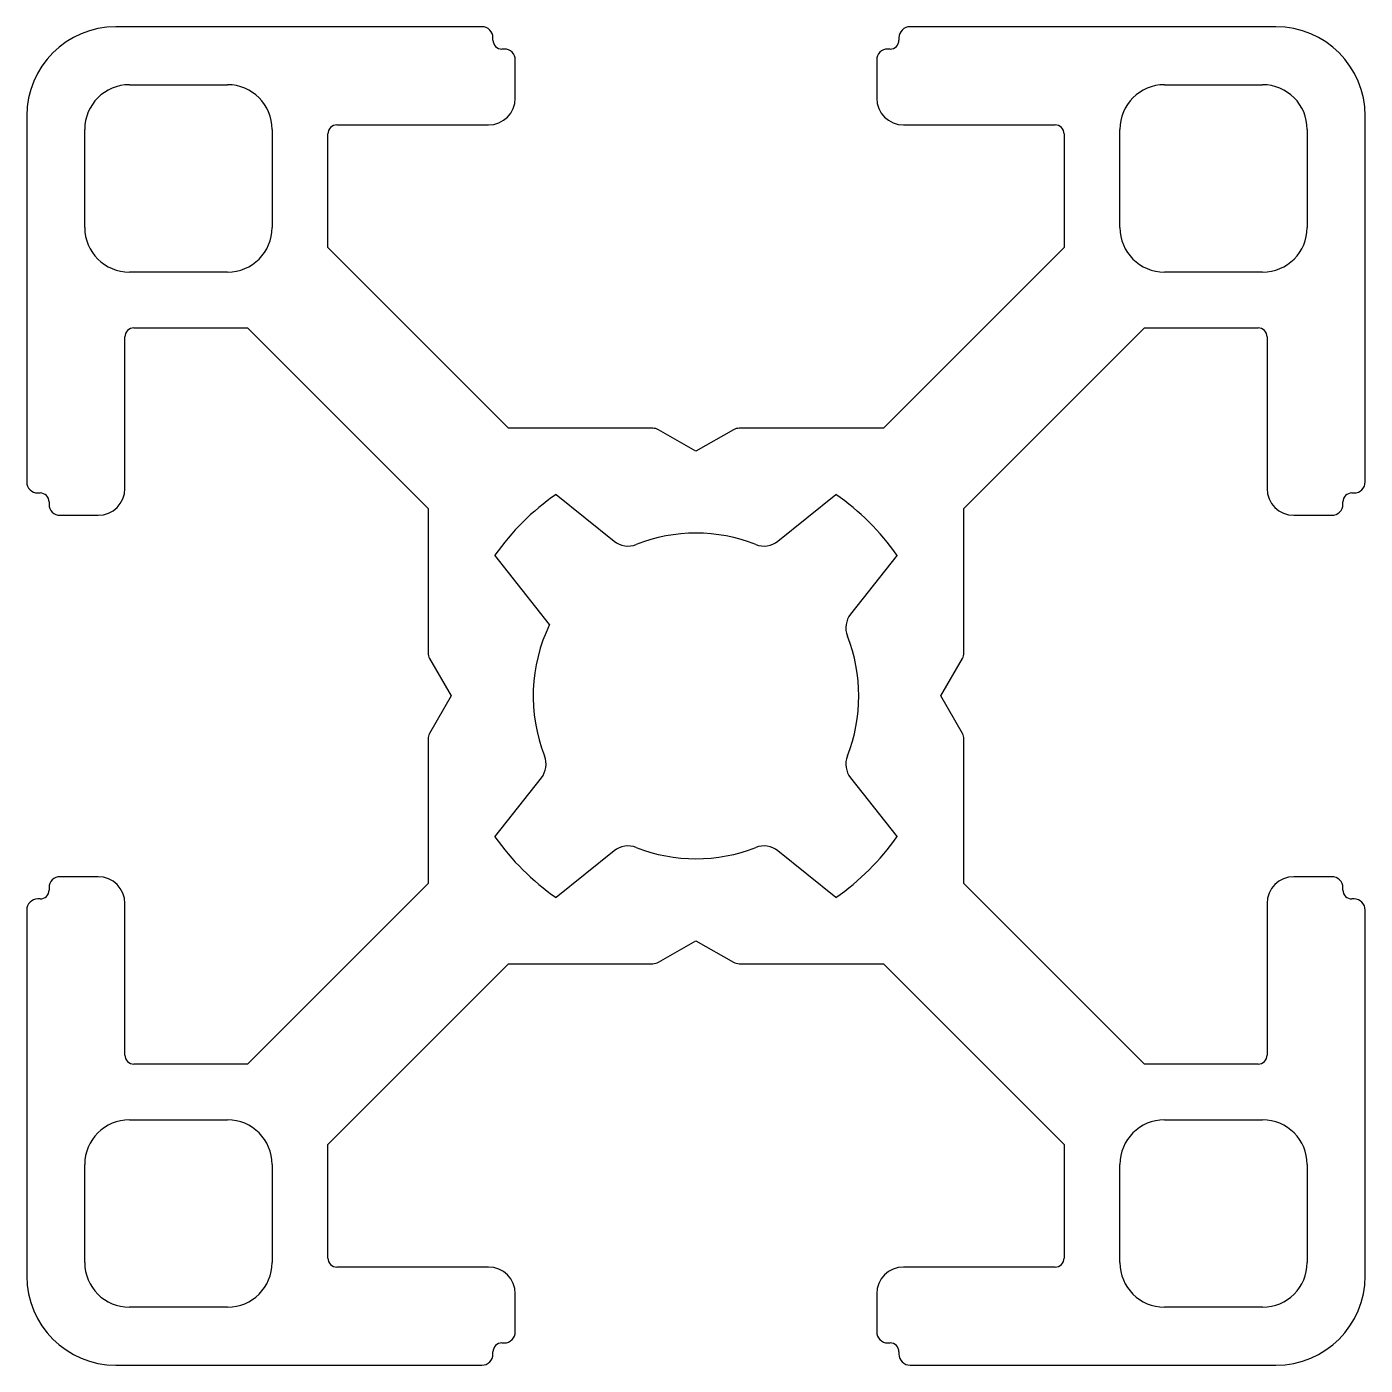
# Model space of a CAD drawing. Extents: x 1738.6 to 1768.6, y 1770 to 1800.
import ezdxf

# ---------------------------------------------------------------- set-up
doc = ezdxf.new("R2010")
doc.units = 0
doc.layers.get('0').update_dxf_attribs({"linetype": 'CONTINUOUS'})

msp = doc.modelspace()

# ---------------------------------------------------------------- linework, layer by layer
for p, q in [((1748.77, 1800.043), (1740.57, 1800.043)), ((1766.57, 1800.043), (1758.37, 1800.043)), ((1749.02, 1799.743), (1749.02, 1799.793)), ((1758.12, 1799.793), (1758.12, 1799.743)), ((1749.27, 1799.543), (1749.22, 1799.543)), ((1757.92, 1799.543), (1757.87, 1799.543)), ((1749.52, 1798.443), (1749.52, 1799.293)), ((1757.62, 1799.293), (1757.62, 1798.443)), ((1740.87, 1798.743), (1743.07, 1798.743)), ((1764.07, 1798.743), (1766.27, 1798.743)), ((1738.57, 1798.043), (1738.57, 1789.843)), ((1768.57, 1789.843), (1768.57, 1798.043)), ((1739.87, 1795.543), (1739.87, 1797.743)), ((1744.07, 1797.743), (1744.07, 1795.543)), ((1745.32, 1795.093), (1745.32, 1797.643)), ((1745.52, 1797.843), (1748.92, 1797.843)), ((1758.22, 1797.843), (1761.62, 1797.843)), ((1761.82, 1797.643), (1761.82, 1795.093)), ((1763.07, 1795.543), (1763.07, 1797.743)), ((1767.27, 1797.743), (1767.27, 1795.543)), ((1749.366, 1791.043), (1745.32, 1795.093)), ((1761.82, 1795.093), (1757.775, 1791.043)), ((1743.07, 1794.543), (1740.87, 1794.543)), ((1766.27, 1794.543), (1764.07, 1794.543)), ((1740.97, 1793.293), (1743.52, 1793.293)), ((1743.52, 1793.293), (1747.566, 1789.247)), ((1759.575, 1789.247), (1763.62, 1793.293)), ((1763.62, 1793.293), (1766.17, 1793.293)), ((1740.77, 1789.693), (1740.77, 1793.093)), ((1766.37, 1793.093), (1766.37, 1789.693)), ((1752.604, 1791.043), (1749.366, 1791.043)), ((1753.57, 1790.527), (1752.728, 1791.01)), ((1754.413, 1791.01), (1753.57, 1790.527)), ((1757.775, 1791.043), (1754.537, 1791.043)), ((1738.82, 1789.593), (1738.87, 1789.593)), ((1750.434, 1789.561), (1751.734, 1788.514)), ((1755.407, 1788.514), (1756.706, 1789.561)), ((1768.27, 1789.593), (1768.32, 1789.593)), ((1739.07, 1789.393), (1739.07, 1789.343)), ((1747.566, 1789.247), (1747.566, 1786.01)), ((1759.575, 1786.01), (1759.575, 1789.247)), ((1768.07, 1789.343), (1768.07, 1789.393)), ((1739.32, 1789.093), (1740.17, 1789.093)), ((1766.97, 1789.093), (1767.82, 1789.093)), ((1750.29, 1786.643), (1749.065, 1788.197)), ((1758.076, 1788.197), (1757.037, 1786.878)), ((1747.599, 1785.885), (1748.086, 1785.043)), ((1759.055, 1785.043), (1759.541, 1785.885)), ((1748.086, 1785.043), (1747.599, 1784.201)), ((1759.541, 1784.201), (1759.055, 1785.043)), ((1747.566, 1784.076), (1747.566, 1780.838)), ((1759.575, 1780.838), (1759.575, 1784.076)), ((1749.065, 1781.888), (1750.104, 1783.207)), ((1757.037, 1783.207), (1758.076, 1781.888)), ((1751.734, 1781.571), (1750.434, 1780.524)), ((1756.706, 1780.524), (1755.407, 1781.571)), ((1740.17, 1780.993), (1739.32, 1780.993)), ((1747.566, 1780.838), (1743.52, 1776.793)), ((1763.62, 1776.793), (1759.575, 1780.838)), ((1767.82, 1780.993), (1766.97, 1780.993)), ((1739.07, 1780.743), (1739.07, 1780.693)), ((1768.07, 1780.693), (1768.07, 1780.743)), ((1738.57, 1780.243), (1738.57, 1772.043)), ((1738.87, 1780.493), (1738.82, 1780.493)), ((1740.77, 1776.993), (1740.77, 1780.393)), ((1766.37, 1780.393), (1766.37, 1776.993)), ((1768.32, 1780.493), (1768.27, 1780.493)), ((1768.57, 1772.043), (1768.57, 1780.243)), ((1752.728, 1779.076), (1753.57, 1779.558)), ((1753.57, 1779.558), (1754.413, 1779.076)), ((1745.32, 1774.993), (1749.366, 1779.043)), ((1749.366, 1779.043), (1752.604, 1779.043)), ((1754.537, 1779.043), (1757.775, 1779.043)), ((1757.775, 1779.043), (1761.82, 1774.993)), ((1743.52, 1776.793), (1740.97, 1776.793)), ((1766.17, 1776.793), (1763.62, 1776.793)), ((1740.87, 1775.543), (1743.07, 1775.543)), ((1764.07, 1775.543), (1766.27, 1775.543)), ((1745.32, 1772.443), (1745.32, 1774.993)), ((1761.82, 1774.993), (1761.82, 1772.443)), ((1739.87, 1772.343), (1739.87, 1774.543)), ((1744.07, 1774.543), (1744.07, 1772.343)), ((1763.07, 1772.343), (1763.07, 1774.543)), ((1767.27, 1774.543), (1767.27, 1772.343)), ((1748.92, 1772.243), (1745.52, 1772.243)), ((1761.62, 1772.243), (1758.22, 1772.243)), ((1749.52, 1770.793), (1749.52, 1771.643)), ((1757.62, 1771.643), (1757.62, 1770.793)), ((1743.07, 1771.343), (1740.87, 1771.343)), ((1766.27, 1771.343), (1764.07, 1771.343)), ((1749.02, 1770.293), (1749.02, 1770.343)), ((1749.22, 1770.543), (1749.27, 1770.543)), ((1757.87, 1770.543), (1757.92, 1770.543)), ((1758.12, 1770.343), (1758.12, 1770.293)), ((1740.57, 1770.043), (1748.77, 1770.043)), ((1758.37, 1770.043), (1766.57, 1770.043))]:
    msp.add_line(p, q)
for centre, radius, start, end in [((1740.57, 1798.043), 2, 90, 180), ((1748.77, 1799.793), 0.25, 0, 90), ((1758.37, 1799.793), 0.25, 90, 180), ((1766.57, 1798.043), 2, 0, 90), ((1749.22, 1799.743), 0.2, 180, 270), ((1757.92, 1799.743), 0.2, 270, 0), ((1749.27, 1799.293), 0.25, 0, 90), ((1757.87, 1799.293), 0.25, 90, 180), ((1740.87, 1797.743), 1, 90, 180), ((1743.07, 1797.743), 1, 0, 90), ((1764.07, 1797.743), 1, 90, 180), ((1766.27, 1797.743), 1, 0, 90), ((1748.92, 1798.443), 0.6, 270, 0), ((1758.22, 1798.443), 0.6, 180, 270), ((1745.52, 1797.643), 0.2, 90, 180), ((1761.62, 1797.643), 0.2, 0, 90), ((1740.87, 1795.543), 1, 180, 270), ((1743.07, 1795.543), 1, 270, 0), ((1764.07, 1795.543), 1, 180, 270), ((1766.27, 1795.543), 1, 270, 0), ((1740.97, 1793.093), 0.2, 90, 180), ((1766.17, 1793.093), 0.2, 0, 90), ((1752.604, 1790.793), 0.25, 60.2137, 90), ((1754.537, 1790.793), 0.25, 90, 119.7863), ((1738.82, 1789.843), 0.25, 180, 270), ((1768.32, 1789.843), 0.25, 270, 0), ((1738.87, 1789.393), 0.2, 0, 90), ((1740.17, 1789.693), 0.6, 270, 360), ((1753.57, 1785.043), 5.5, 124.762, 145), ((1753.57, 1785.043), 5.5, 35, 55.238), ((1766.97, 1789.693), 0.6, 180, 270), ((1768.27, 1789.393), 0.2, 90, 180), ((1739.32, 1789.343), 0.25, 180, 270), ((1767.82, 1789.343), 0.25, 270, 0), ((1753.57, 1785.043), 3.65, 68.4718, 111.5282), ((1752.048, 1788.903), 0.5, 231.1315, 291.5282), ((1755.093, 1788.903), 0.5, 248.4718, 308.8685), ((1757.429, 1786.569), 0.5, 141.7665, 201.5814), ((1753.57, 1785.043), 3.65, 153.9987, 201.5814), ((1753.57, 1785.043), 3.65, 338.4186, 21.5814), ((1747.816, 1786.01), 0.25, 180, 209.9999), ((1759.325, 1786.01), 0.25, 330.0001, 0), ((1747.816, 1784.076), 0.25, 150.0001, 180), ((1759.325, 1784.076), 0.25, 0, 29.9999), ((1749.711, 1783.516), 0.5, 321.7665, 21.5814), ((1757.429, 1783.516), 0.5, 158.4186, 218.2335), ((1753.57, 1785.043), 5.5, 215, 235.238), ((1753.57, 1785.043), 5.5, 304.762, 325), ((1752.048, 1781.182), 0.5, 68.4718, 128.8685), ((1753.57, 1785.043), 3.65, 248.4718, 291.5282), ((1755.093, 1781.182), 0.5, 51.1315, 111.5282), ((1739.32, 1780.743), 0.25, 90, 180), ((1740.17, 1780.393), 0.6, 0, 90), ((1766.97, 1780.393), 0.6, 90, 180), ((1767.82, 1780.743), 0.25, 0, 90), ((1738.87, 1780.693), 0.2, 270, 0), ((1768.27, 1780.693), 0.2, 180, 270), ((1738.82, 1780.243), 0.25, 90, 180), ((1768.32, 1780.243), 0.25, 0, 90), ((1752.604, 1779.293), 0.25, 270, 299.7863), ((1754.537, 1779.293), 0.25, 240.2137, 270), ((1740.97, 1776.993), 0.2, 180, 270), ((1766.17, 1776.993), 0.2, 270, 0), ((1740.87, 1774.543), 1, 90, 180), ((1743.07, 1774.543), 1, 0, 90), ((1764.07, 1774.543), 1, 90, 180), ((1766.27, 1774.543), 1, 0, 90), ((1745.52, 1772.443), 0.2, 180, 270), ((1761.62, 1772.443), 0.2, 270, 360), ((1740.87, 1772.343), 1, 180, 270), ((1743.07, 1772.343), 1, 270, 0), ((1748.92, 1771.643), 0.6, 0, 90), ((1758.22, 1771.643), 0.6, 90, 180), ((1764.07, 1772.343), 1, 180, 270), ((1766.27, 1772.343), 1, 270, 0), ((1740.57, 1772.043), 2, 180, 270), ((1766.57, 1772.043), 2, 270, 0), ((1749.27, 1770.793), 0.25, 270, 0), ((1757.87, 1770.793), 0.25, 180, 270), ((1749.22, 1770.343), 0.2, 90, 180), ((1757.92, 1770.343), 0.2, 0, 90), ((1748.77, 1770.293), 0.25, 270, 0), ((1758.37, 1770.293), 0.25, 180, 270)]:
    msp.add_arc(centre, radius, start, end)

doc.saveas('drawing.dxf')
